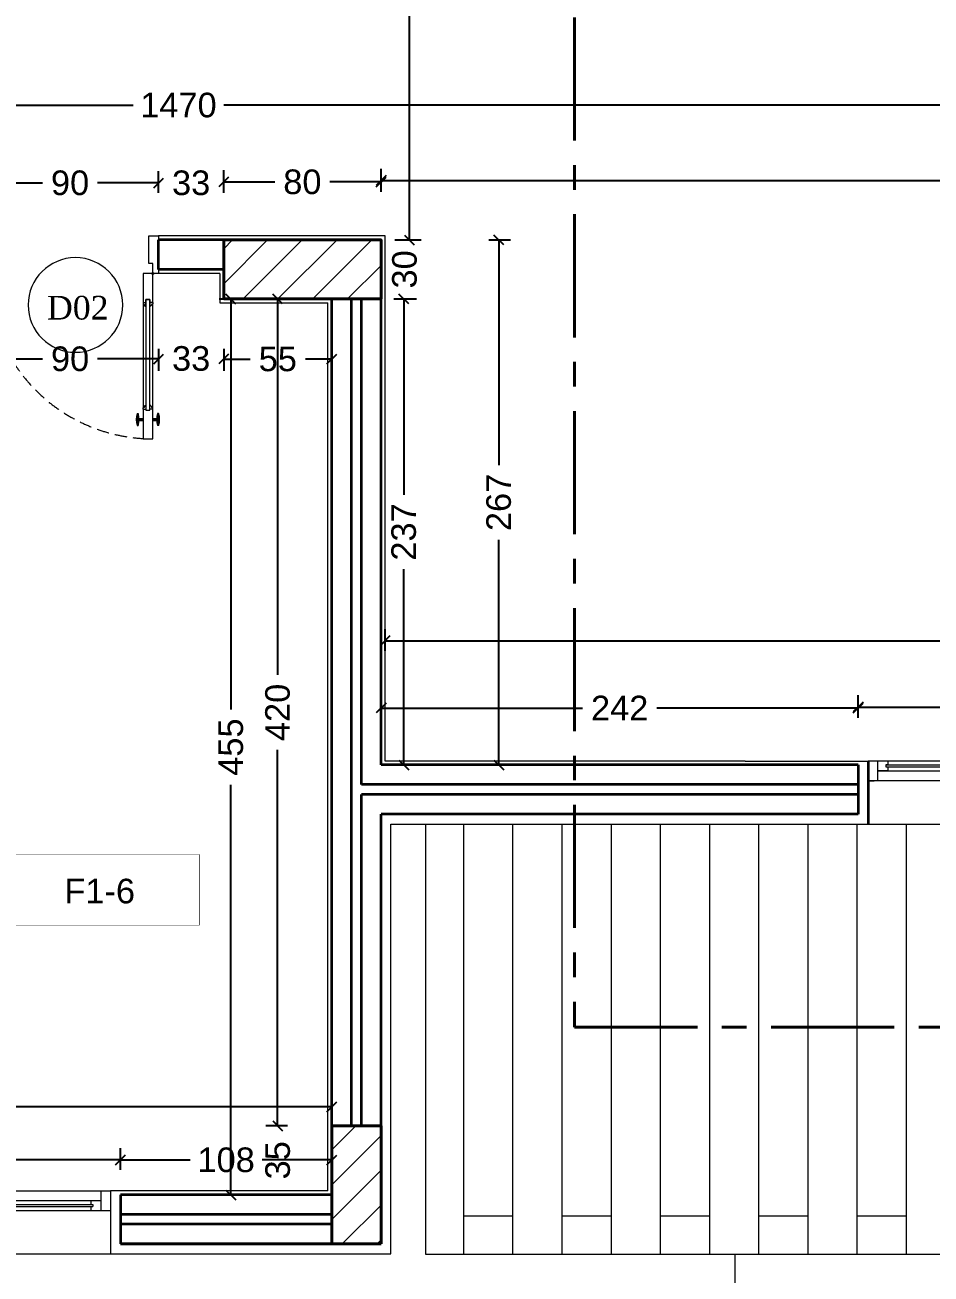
# Model space of a CAD drawing. Header units: inches. Extents: x -580639 to 179052, y 0 to 152898.
# Drawn here: x -289390 to -284785, y 130677 to 137022 of the extents above; entities that cross this region are included whole.
import ezdxf

# ---------------------------------------------------------------- set-up
doc = ezdxf.new("R2010")
doc.units = ezdxf.units.IN
doc.header["$LTSCALE"] = 500
doc.header["$MEASUREMENT"] = 0
doc.set_wipeout_variables(frame=1)
for name, pattern in [('ACAD_ISO03W100', [30, 12, -18]), ('CENTER', [2, 1.25, -0.25, 0.25, -0.25]), ('DASHDOTX2', [2, 1, -0.5, 0, -0.5]), ('HIDDEN2', [0.1875, 0.125, -0.0625])]:
    doc.linetypes.add(name, pattern=pattern)
for name, color, linetype, lineweight in [('0.09', 143, 'Continuous', 9), ('A-0.15', 50, 'Continuous', 15), ('A-0.2', 61, 'Continuous', 20), ('A-DOOR', 110, 'Continuous', 13), ('A-wall', 52, 'Continuous', 35), ('col', 4, 'Continuous', 40), ('DIM', 8, 'Continuous', 18), ('fini', 11, 'Continuous', 13), ('ground floor', 8, 'Continuous', 20), ('Room reference', 50, 'Continuous', 13), ('WIN', 3, 'Continuous', 18)]:
    doc.layers.add(name, color=color, linetype=linetype, lineweight=lineweight)
doc.layers.add('paster', color=40, linetype='Continuous')
doc.styles.add('50', font='arial.ttf', dxfattribs={"height": 125})
doc.styles.add('ROMANS 2', font='times.ttf')
doc.dimstyles.new('DIM', dxfattribs={"dimscale": 50, "dimtxt": 125, "dimasz": 1, "dimexe": 1.2, "dimexo": 1, "dimgap": 1, "dimtad": 0, "dimtoh": 1, "dimdec": 0, "dimlfac": 0.1, "dimrnd": 1, "dimdsep": 46, "dimtxsty": '50', "dimblk": 'OBLIQUE', "dimcen": 0.09, "dimclrt": 8, "dimadec": 0, "dimazin": 0, "dimtfac": 1, "dimtdec": 0, "dimtix": 1, "dimtofl": 0, "dimtmove": 2, "dimatfit": 2, "dimfxl": 1, "dimfxlon": 1, "dimtzin": 0, "dimarcsym": 0})

# ---------------------------------------------------------------- blocks, each defined once
blk = doc.blocks.new('win')
at = {"layer": 'WIN'}
for p, q in [((-725, 35), (675, 35)), ((-725, 35), (-725, -65)), ((-675, 35), (-675, -65)), ((-635, 15), (-40, 15)), ((-635, 15), (-635, 5)), ((-635, 5), (-50, 5)), ((-635, 5), (-40, 5)), ((-625, 35), (-625, 15)), ((-625, 5), (-625, -15)), ((-50, 15), (-50, 35)), ((-50, -65), (-50, 5)), ((-40, 5), (-40, 15)), ((0, -35), (0, 35)), ((625, 35), (625, -65)), ((675, 35), (675, -65)), ((-675, -15), (-50, -15)), ((-50, -15), (625, -15)), ((-10, -35), (585, -35)), ((-10, -35), (585, -35)), ((-10, -45), (-10, -35)), ((-10, -45), (585, -45)), ((0, -65), (0, -45)), ((575, -15), (575, -35)), ((575, -45), (575, -65)), ((585, -35), (585, -45)), ((-725, -65), (675, -65))]:
    blk.add_line(p, q, dxfattribs=at)
blk = doc.blocks.new('DOOO')
at = {"layer": 'Room reference'}
blk.add_circle((0, 0), 240.4, dxfattribs=at)
at = {"layer": 'Room reference', "style": 'ROMANS 2'}
blk.add_attdef('D02', (-144.8, -44), '', height=120.2, rotation=360, dxfattribs=at)
blk = doc.blocks.new('_Oblique')
at = {"color": 0, "linetype": 'ByBlock', "lineweight": -2}
blk.add_line((-0.5, -0.5), (0.5, 0.5), dxfattribs=at)
blk = doc.blocks.new('*D1264')
at = {"layer": 'Defpoints', "color": 0, "transparency": 16777216}
for p in [(-287580, 135929.7), (-286982.1, 135929.7), (-287580, 133262.8)]:
    blk.add_point(p, dxfattribs=at)
at = {"layer": 'DIM', "color": 0, "lineweight": -2, "transparency": 16777216}
for p, q in [((-287032.1, 135929.7), (-286922.1, 135929.7)), ((-286982.1, 135929.7), (-286982.1, 134785.4)), ((-286982.1, 133262.8), (-286982.1, 134407.1)), ((-287032.1, 133262.8), (-286922.1, 133262.8))]:
    blk.add_line(p, q, dxfattribs=at)
at = {"layer": 'DIM', "color": 0, "lineweight": -2, "transparency": 16777216, "xscale": 50, "yscale": 50, "zscale": 50}
for p, rotation in [((-286982.1, 135929.7), 90), ((-286982.1, 133262.8), 270)]:
    blk.add_blockref('_Oblique', p, dxfattribs=dict(at, rotation=rotation))
at = {"layer": 'DIM', "color": 8, "transparency": 16777216, "insert": (-286982.1, 134596.3), "char_height": 125, "attachment_point": 5, "rotation": 90, "style": '50'}
blk.add_mtext('267', dxfattribs=at)
blk = doc.blocks.new('*D1265')
at = {"layer": 'Defpoints', "color": 0, "transparency": 16777216}
for p in [(-287580, 135629.7), (-287464.7, 135629.7), (-287580, 133262.8)]:
    blk.add_point(p, dxfattribs=at)
at = {"layer": 'DIM', "color": 0, "lineweight": -2, "transparency": 16777216}
for p, q in [((-287514.7, 135629.7), (-287404.7, 135629.7)), ((-287464.7, 135629.7), (-287464.7, 134635.4)), ((-287464.7, 133262.8), (-287464.7, 134257.1)), ((-287514.7, 133262.8), (-287404.7, 133262.8))]:
    blk.add_line(p, q, dxfattribs=at)
at = {"layer": 'DIM', "color": 0, "lineweight": -2, "transparency": 16777216, "xscale": 50, "yscale": 50, "zscale": 50}
for p, rotation in [((-287464.7, 135629.7), 90), ((-287464.7, 133262.8), 270)]:
    blk.add_blockref('_Oblique', p, dxfattribs=dict(at, rotation=rotation))
at = {"layer": 'DIM', "color": 8, "transparency": 16777216, "insert": (-287464.7, 134446.3), "char_height": 125, "attachment_point": 5, "rotation": 90, "style": '50'}
blk.add_mtext('237', dxfattribs=at)
blk = doc.blocks.new('*D1266')
at = {"layer": 'Defpoints', "color": 0, "transparency": 16777216}
for p in [(-287580, 135929.7), (-287460.7, 135929.7), (-287580, 135630.4)]:
    blk.add_point(p, dxfattribs=at)
at = {"layer": 'DIM', "color": 0, "lineweight": -2, "transparency": 16777216}
for p, q in [((-287510.7, 135929.7), (-287400.7, 135929.7)), ((-287510.7, 135630.4), (-287400.7, 135630.4))]:
    blk.add_line(p, q, dxfattribs=at)
at = {"layer": 'DIM', "color": 8, "transparency": 16777216, "insert": (-287460.7, 135780.1), "char_height": 125, "attachment_point": 5, "rotation": 90, "style": '50'}
blk.add_mtext('30', dxfattribs=at)
blk = doc.blocks.new('*D1283')
at = {"layer": 'Defpoints', "color": 0, "transparency": 16777216}
for p in [(-288905, 131256.4), (-288905, 131079.7), (-287830, 131079.7)]:
    blk.add_point(p, dxfattribs=at)
at = {"layer": 'DIM', "color": 0, "lineweight": -2, "transparency": 16777216}
for p, q in [((-288905, 131206.4), (-288905, 131316.4)), ((-287830, 131206.4), (-287830, 131316.4)), ((-288905, 131256.4), (-288549.8, 131256.4)), ((-287830, 131256.4), (-288185.1, 131256.4))]:
    blk.add_line(p, q, dxfattribs=at)
at = {"layer": 'DIM', "color": 0, "lineweight": -2, "transparency": 16777216, "xscale": 50, "yscale": 50, "zscale": 50, "rotation": 180}
blk.add_blockref('_Oblique', (-288905, 131256.4), dxfattribs=at)
at = {"layer": 'DIM', "color": 0, "lineweight": -2, "transparency": 16777216, "xscale": 50, "yscale": 50, "zscale": 50}
blk.add_blockref('_Oblique', (-287830, 131256.4), dxfattribs=at)
at = {"layer": 'DIM', "color": 8, "transparency": 16777216, "insert": (-288367.5, 131256.4), "char_height": 125, "attachment_point": 5, "style": '50'}
blk.add_mtext('108', dxfattribs=at)
blk = doc.blocks.new('*D1284')
at = {"layer": 'Defpoints', "color": 0, "transparency": 16777216}
for p in [(-288905, 131256.4), (-290405, 131079.7), (-288905, 131079.7)]:
    blk.add_point(p, dxfattribs=at)
at = {"layer": 'DIM', "color": 0, "lineweight": -2, "transparency": 16777216}
for p, q in [((-290405, 131206.4), (-290405, 131316.4)), ((-288905, 131206.4), (-288905, 131316.4)), ((-290405, 131256.4), (-289837, 131256.4)), ((-288905, 131256.4), (-289473, 131256.4))]:
    blk.add_line(p, q, dxfattribs=at)
at = {"layer": 'DIM', "color": 0, "lineweight": -2, "transparency": 16777216, "xscale": 50, "yscale": 50, "zscale": 50, "rotation": 180}
blk.add_blockref('_Oblique', (-290405, 131256.4), dxfattribs=at)
at = {"layer": 'DIM', "color": 0, "lineweight": -2, "transparency": 16777216, "xscale": 50, "yscale": 50, "zscale": 50}
blk.add_blockref('_Oblique', (-288905, 131256.4), dxfattribs=at)
at = {"layer": 'DIM', "color": 8, "transparency": 16777216, "insert": (-289655, 131256.4), "char_height": 125, "attachment_point": 5, "style": '50'}
blk.add_mtext('150', dxfattribs=at)
blk = doc.blocks.new('*D1252')
at = {"layer": 'Defpoints', "color": 0, "transparency": 16777216}
for p in [(-289610.6, 135533.4), (-288710.6, 135533.4), (-288710.6, 135325.2)]:
    blk.add_point(p, dxfattribs=at)
at = {"layer": 'DIM', "color": 0, "lineweight": -2, "transparency": 16777216}
for p, q in [((-289610.6, 135375.2), (-289610.6, 135265.2)), ((-288710.6, 135375.2), (-288710.6, 135265.2)), ((-289610.6, 135325.2), (-289299.9, 135325.2)), ((-288710.6, 135325.2), (-289021.3, 135325.2))]:
    blk.add_line(p, q, dxfattribs=at)
at = {"layer": 'DIM', "color": 0, "lineweight": -2, "transparency": 16777216, "xscale": 50, "yscale": 50, "zscale": 50, "rotation": 180}
blk.add_blockref('_Oblique', (-289610.6, 135325.2), dxfattribs=at)
at = {"layer": 'DIM', "color": 0, "lineweight": -2, "transparency": 16777216, "xscale": 50, "yscale": 50, "zscale": 50}
blk.add_blockref('_Oblique', (-288710.6, 135325.2), dxfattribs=at)
at = {"layer": 'DIM', "color": 8, "transparency": 16777216, "insert": (-289160.6, 135325.2), "char_height": 125, "attachment_point": 5, "style": '50'}
blk.add_mtext('90', dxfattribs=at)
blk = doc.blocks.new('*D1253')
at = {"layer": 'Defpoints', "color": 0, "transparency": 16777216}
for p in [(-288710.6, 135533.4), (-288380, 135533.4), (-288380, 135326.8)]:
    blk.add_point(p, dxfattribs=at)
at = {"layer": 'DIM', "color": 0, "lineweight": -2, "transparency": 16777216}
for p, q in [((-288710.6, 135376.8), (-288710.6, 135266.8)), ((-288380, 135376.8), (-288380, 135266.8))]:
    blk.add_line(p, q, dxfattribs=at)
at = {"layer": 'DIM', "color": 8, "transparency": 16777216, "insert": (-288545.3, 135326.8), "char_height": 125, "attachment_point": 5, "style": '50'}
blk.add_mtext('33', dxfattribs=at)
blk = doc.blocks.new('*D1254')
at = {"layer": 'Defpoints', "color": 0, "transparency": 16777216}
for p in [(-288380, 135383.4), (-287830, 135383.4), (-287830, 135324.6)]:
    blk.add_point(p, dxfattribs=at)
at = {"layer": 'DIM', "color": 0, "lineweight": -2, "transparency": 16777216}
for p, q in [((-288380, 135333.4), (-288380, 135264.6)), ((-287830, 135333.4), (-287830, 135264.6)), ((-288380, 135324.6), (-288245, 135324.6)), ((-287830, 135324.6), (-287965, 135324.6))]:
    blk.add_line(p, q, dxfattribs=at)
at = {"layer": 'DIM', "color": 0, "lineweight": -2, "transparency": 16777216, "xscale": 50, "yscale": 50, "zscale": 50, "rotation": 180}
blk.add_blockref('_Oblique', (-288380, 135324.6), dxfattribs=at)
at = {"layer": 'DIM', "color": 0, "lineweight": -2, "transparency": 16777216, "xscale": 50, "yscale": 50, "zscale": 50}
blk.add_blockref('_Oblique', (-287830, 135324.6), dxfattribs=at)
at = {"layer": 'DIM', "color": 8, "transparency": 16777216, "insert": (-288105, 135324.6), "char_height": 125, "attachment_point": 5, "style": '50'}
blk.add_mtext('55', dxfattribs=at)
blk = doc.blocks.new('*D1292')
at = {"layer": 'Defpoints', "color": 0, "transparency": 16777216}
for p in [(-287830, 135629.7), (-288105.7, 131429.7), (-287830, 131429.7)]:
    blk.add_point(p, dxfattribs=at)
at = {"layer": 'DIM', "color": 0, "lineweight": -2, "transparency": 16777216}
for p, q in [((-288055.7, 135629.7), (-288165.7, 135629.7)), ((-288105.7, 135629.7), (-288105.7, 133720.1)), ((-288105.7, 131429.7), (-288105.7, 133339.3)), ((-288055.7, 131429.7), (-288165.7, 131429.7))]:
    blk.add_line(p, q, dxfattribs=at)
at = {"layer": 'DIM', "color": 0, "lineweight": -2, "transparency": 16777216, "xscale": 50, "yscale": 50, "zscale": 50}
for p, rotation in [((-288105.7, 135629.7), 90), ((-288105.7, 131429.7), 270)]:
    blk.add_blockref('_Oblique', p, dxfattribs=dict(at, rotation=rotation))
at = {"layer": 'DIM', "color": 8, "transparency": 16777216, "insert": (-288105.7, 133529.7), "char_height": 125, "attachment_point": 5, "rotation": 90, "style": '50'}
blk.add_mtext('420', dxfattribs=at)
blk = doc.blocks.new('*D1255')
at = {"layer": 'Defpoints', "color": 0, "transparency": 16777216}
for p in [(-287830, 131429.7), (-288105.1, 131079.7), (-287830, 131079.7)]:
    blk.add_point(p, dxfattribs=at)
at = {"layer": 'DIM', "color": 0, "lineweight": -2, "transparency": 16777216}
for p, q in [((-288055.1, 131429.7), (-288165.1, 131429.7)), ((-288055.1, 131079.7), (-288165.1, 131079.7))]:
    blk.add_line(p, q, dxfattribs=at)
at = {"layer": 'DIM', "color": 8, "transparency": 16777216, "insert": (-288105.1, 131254.7), "char_height": 125, "attachment_point": 5, "rotation": 90, "style": '50'}
blk.add_mtext('35', dxfattribs=at)
blk = doc.blocks.new('*D1256')
at = {"layer": 'Defpoints', "color": 0, "transparency": 16777216}
for p in [(-288343.5, 135628.4), (-288343.5, 135628.4), (-288343.5, 131078.4)]:
    blk.add_point(p, dxfattribs=at)
at = {"layer": 'DIM', "color": 0, "lineweight": -2, "transparency": 16777216}
for p, q in [((-288343.5, 135628.4), (-288403.5, 135628.4)), ((-288343.5, 135628.4), (-288343.5, 133544.5)), ((-288343.5, 131078.4), (-288343.5, 133162.4)), ((-288343.5, 131078.4), (-288403.5, 131078.4))]:
    blk.add_line(p, q, dxfattribs=at)
at = {"layer": 'DIM', "color": 0, "lineweight": -2, "transparency": 16777216, "xscale": 50, "yscale": 50, "zscale": 50}
for p, rotation in [((-288343.5, 135628.4), 90), ((-288343.5, 131078.4), 270)]:
    blk.add_blockref('_Oblique', p, dxfattribs=dict(at, rotation=rotation))
at = {"layer": 'DIM', "color": 8, "transparency": 16777216, "insert": (-288343.5, 133353.4), "char_height": 125, "attachment_point": 5, "rotation": 90, "style": '50'}
blk.add_mtext('455', dxfattribs=at)
blk = doc.blocks.new('*D1257')
at = {"layer": 'Defpoints', "color": 0, "transparency": 16777216}
for p in [(-287557.2, 138625.6), (-287436.3, 138625.6), (-287580, 135929.7)]:
    blk.add_point(p, dxfattribs=at)
at = {"layer": 'DIM', "color": 0, "lineweight": -2, "transparency": 16777216}
for p, q in [((-287486.3, 138625.6), (-287376.3, 138625.6)), ((-287436.3, 138625.6), (-287436.3, 137466.6)), ((-287436.3, 135929.7), (-287436.3, 137088.7)), ((-287486.3, 135929.7), (-287376.3, 135929.7))]:
    blk.add_line(p, q, dxfattribs=at)
at = {"layer": 'DIM', "color": 0, "lineweight": -2, "transparency": 16777216, "xscale": 50, "yscale": 50, "zscale": 50}
for p, rotation in [((-287436.3, 138625.6), 90), ((-287436.3, 135929.7), 270)]:
    blk.add_blockref('_Oblique', p, dxfattribs=dict(at, rotation=rotation))
at = {"layer": 'DIM', "color": 8, "transparency": 16777216, "insert": (-287436.3, 137277.7), "char_height": 125, "attachment_point": 5, "rotation": 90, "style": '50'}
blk.add_mtext('270', dxfattribs=at)
blk = doc.blocks.new('window1')
at = {"layer": 'WIN'}
for p, q in [((0, 0.1), (1.6, 0.1)), ((0, 0), (0, 0.1)), ((0.05, 0), (0.05, 0.1)), ((0.775, 0.03), (0.775, 0.1)), ((0.825, 0.1), (0.775, 0.1)), ((0.775, 0.1), (0.775, 0.05)), ((0.815, 0.07), (0.815, 0.08)), ((0.815, 0.08), (0.825, 0.08)), ((0.825, 0.07), (0.815, 0.07)), ((0.825, 0.08), (0.825, 0.1)), ((0.825, 0.08), (0.825, 0.1)), ((1.51, 0.08), (0.825, 0.08)), ((1.51, 0.07), (0.825, 0.07)), ((0.825, 0), (0.825, 0.07)), ((0.825, 0.05), (0.825, 0.07)), ((1.5, 0.1), (1.5, 0.08)), ((1.5, 0.08), (1.51, 0.08)), ((1.51, 0.07), (1.5, 0.07)), ((1.5, 0.07), (1.5, 0.05)), ((1.51, 0.08), (1.51, 0.07)), ((1.55, 0), (1.55, 0.1)), ((1.55, 0.05), (1.55, 0.1)), ((1.6, 0), (1.6, 0.1)), ((0, 0), (1.6, 0)), ((1.55, 0.05), (0.05, 0.05)), ((0.05, 0.05), (0.1, 0.05)), ((0.05, 0), (0.05, 0.05)), ((0.05, 0.05), (0.1, 0.05)), ((0.05, 0), (0.05, 0.05)), ((0.785, 0.03), (0.09, 0.03)), ((0.1, 0.03), (0.09, 0.03)), ((0.09, 0.03), (0.09, 0.02)), ((0.1, 0.03), (0.09, 0.03)), ((0.09, 0.03), (0.09, 0.02)), ((0.785, 0.02), (0.09, 0.02)), ((0.09, 0.02), (0.1, 0.02)), ((0.09, 0.02), (0.1, 0.02)), ((0.1, 0.05), (0.1, 0.03)), ((0.1, 0.05), (0.1, 0.03)), ((0.1, 0.02), (0.1, 0)), ((0.1, 0.02), (0.1, 0)), ((0.825, 0.05), (0.775, 0.05)), ((0.775, 0.05), (0.775, 0.03)), ((0.775, 0.03), (0.785, 0.03)), ((0.775, 0), (0.775, 0.02)), ((0.785, 0.02), (0.775, 0.02)), ((0.775, 0.02), (0.775, 0)), ((0.775, 0), (0.825, 0)), ((0.785, 0.03), (0.785, 0.02)), ((0.825, 0), (0.825, 0.05)), ((1.5, 0.05), (1.55, 0.05)), ((0.1, 0), (0.05, 0)), ((0.1, 0), (0.05, 0)), ((1.5999, 0), (1.5699, 0))]:
    blk.add_line(p, q, dxfattribs=at)
blk = doc.blocks.new('*D1317')
at = {"layer": 'Defpoints', "color": 0, "transparency": 16777216}
for p in [(-291705, 131526), (-287830, 131526), (-287830, 131526)]:
    blk.add_point(p, dxfattribs=at)
at = {"layer": 'DIM', "color": 0, "lineweight": -2, "transparency": 16777216}
for p, q in [((-291705, 131526), (-291705, 131586)), ((-287830, 131526), (-287830, 131586)), ((-291705, 131526), (-289955.6, 131526)), ((-287830, 131526), (-289579.3, 131526))]:
    blk.add_line(p, q, dxfattribs=at)
at = {"layer": 'DIM', "color": 0, "lineweight": -2, "transparency": 16777216, "xscale": 50, "yscale": 50, "zscale": 50, "rotation": 180}
blk.add_blockref('_Oblique', (-291705, 131526), dxfattribs=at)
at = {"layer": 'DIM', "color": 0, "lineweight": -2, "transparency": 16777216, "xscale": 50, "yscale": 50, "zscale": 50}
blk.add_blockref('_Oblique', (-287830, 131526), dxfattribs=at)
at = {"layer": 'DIM', "color": 8, "transparency": 16777216, "insert": (-289767.5, 131526), "char_height": 125, "attachment_point": 5, "style": '50'}
blk.add_mtext('388', dxfattribs=at)
blk = doc.blocks.new('*D1322')
at = {"layer": 'Defpoints', "color": 0, "transparency": 16777216}
for p in [(-285155.2, 133552.1), (-287580, 133262.8), (-285155.2, 133262.8)]:
    blk.add_point(p, dxfattribs=at)
at = {"layer": 'DIM', "color": 0, "lineweight": -2, "transparency": 16777216}
for p, q in [((-287580, 133502.1), (-287580, 133612.1)), ((-287580, 133552.1), (-286556.1, 133552.1)), ((-285155.2, 133552.1), (-286179.1, 133552.1)), ((-285155.2, 133502.1), (-285155.2, 133612.1))]:
    blk.add_line(p, q, dxfattribs=at)
at = {"layer": 'DIM', "color": 0, "lineweight": -2, "transparency": 16777216, "xscale": 50, "yscale": 50, "zscale": 50, "rotation": 180}
blk.add_blockref('_Oblique', (-287580, 133552.1), dxfattribs=at)
at = {"layer": 'DIM', "color": 0, "lineweight": -2, "transparency": 16777216, "xscale": 50, "yscale": 50, "zscale": 50}
blk.add_blockref('_Oblique', (-285155.2, 133552.1), dxfattribs=at)
at = {"layer": 'DIM', "color": 8, "transparency": 16777216, "insert": (-286367.6, 133552.1), "char_height": 125, "attachment_point": 5, "style": '50'}
blk.add_mtext('242', dxfattribs=at)
blk = doc.blocks.new('*D1323')
at = {"layer": 'Defpoints', "color": 0, "transparency": 16777216}
for p in [(-285155.2, 133557.1), (-285155.2, 133262.8), (-283454.6, 133262.8)]:
    blk.add_point(p, dxfattribs=at)
at = {"layer": 'DIM', "color": 0, "lineweight": -2, "transparency": 16777216}
for p, q in [((-285155.2, 133507.1), (-285155.2, 133617.1)), ((-283454.6, 133507.1), (-283454.6, 133617.1)), ((-285155.2, 133557.1), (-284486.9, 133557.1)), ((-283454.6, 133557.1), (-284122.9, 133557.1))]:
    blk.add_line(p, q, dxfattribs=at)
at = {"layer": 'DIM', "color": 0, "lineweight": -2, "transparency": 16777216, "xscale": 50, "yscale": 50, "zscale": 50, "rotation": 180}
blk.add_blockref('_Oblique', (-285155.2, 133557.1), dxfattribs=at)
at = {"layer": 'DIM', "color": 0, "lineweight": -2, "transparency": 16777216, "xscale": 50, "yscale": 50, "zscale": 50}
blk.add_blockref('_Oblique', (-283454.6, 133557.1), dxfattribs=at)
at = {"layer": 'DIM', "color": 8, "transparency": 16777216, "insert": (-284304.9, 133557.1), "char_height": 125, "attachment_point": 5, "style": '50'}
blk.add_mtext('170', dxfattribs=at)
blk = doc.blocks.new('*D1325')
at = {"layer": 'Defpoints', "color": 0, "transparency": 16777216}
for p in [(-287560, 133893.3), (-287560, 133282.8), (-281259.9, 133262.8)]:
    blk.add_point(p, dxfattribs=at)
at = {"layer": 'DIM', "color": 0, "lineweight": -2, "transparency": 16777216}
for p, q in [((-287560, 133843.3), (-287560, 133953.3)), ((-281259.9, 133843.3), (-281259.9, 133953.3)), ((-287560, 133893.3), (-284598.1, 133893.3)), ((-281259.9, 133893.3), (-284221.7, 133893.3))]:
    blk.add_line(p, q, dxfattribs=at)
at = {"layer": 'DIM', "color": 0, "lineweight": -2, "transparency": 16777216, "xscale": 50, "yscale": 50, "zscale": 50, "rotation": 180}
blk.add_blockref('_Oblique', (-287560, 133893.3), dxfattribs=at)
at = {"layer": 'DIM', "color": 0, "lineweight": -2, "transparency": 16777216, "xscale": 50, "yscale": 50, "zscale": 50}
blk.add_blockref('_Oblique', (-281259.9, 133893.3), dxfattribs=at)
at = {"layer": 'DIM', "color": 8, "transparency": 16777216, "insert": (-284409.9, 133893.3), "char_height": 125, "attachment_point": 5, "style": '50'}
blk.add_mtext('630', dxfattribs=at)
blk = doc.blocks.new('*D1333')
at = {"layer": 'Defpoints', "color": 0, "transparency": 16777216}
for p in [(-284210.2, 143777.7), (-285764.9, 143569.5), (-285764.9, 0)]:
    blk.add_point(p, dxfattribs=at)
at = {"layer": 'DIM', "color": 0, "lineweight": -2, "transparency": 16777216}
for p, q in [((-285764.9, 143519.5), (-285764.9, 143629.5)), ((-284210.2, 143619.5), (-284210.2, 143509.5)), ((-285764.9, 143569.5), (-285170.2, 143569.5)), ((-284210.2, 143569.5), (-284804.9, 143569.5))]:
    blk.add_line(p, q, dxfattribs=at)
at = {"layer": 'DIM', "color": 0, "lineweight": -2, "transparency": 16777216, "xscale": 50, "yscale": 50, "zscale": 50, "rotation": 180}
blk.add_blockref('_Oblique', (-285764.9, 143569.5), dxfattribs=at)
at = {"layer": 'DIM', "color": 0, "lineweight": -2, "transparency": 16777216, "xscale": 50, "yscale": 50, "zscale": 50}
blk.add_blockref('_Oblique', (-284210.2, 143569.5), dxfattribs=at)
at = {"layer": 'DIM', "color": 8, "transparency": 16777216, "insert": (-284987.5, 143569.5), "char_height": 125, "attachment_point": 5, "style": '50'}
blk.add_mtext('155', dxfattribs=at)
blk = doc.blocks.new('*D1363')
at = {"layer": 'Defpoints', "color": 0, "transparency": 16777216}
for p in [(-289610.6, 136219.1), (-289610.6, 135949.7), (-288710.6, 135949.7)]:
    blk.add_point(p, dxfattribs=at)
at = {"layer": 'DIM', "color": 0, "lineweight": -2, "transparency": 16777216}
for p, q in [((-289610.6, 136169.1), (-289610.6, 136279.1)), ((-288710.6, 136169.1), (-288710.6, 136279.1)), ((-289610.6, 136219.1), (-289299.9, 136219.1)), ((-288710.6, 136219.1), (-289021.3, 136219.1))]:
    blk.add_line(p, q, dxfattribs=at)
at = {"layer": 'DIM', "color": 0, "lineweight": -2, "transparency": 16777216, "xscale": 50, "yscale": 50, "zscale": 50, "rotation": 180}
blk.add_blockref('_Oblique', (-289610.6, 136219.1), dxfattribs=at)
at = {"layer": 'DIM', "color": 0, "lineweight": -2, "transparency": 16777216, "xscale": 50, "yscale": 50, "zscale": 50}
blk.add_blockref('_Oblique', (-288710.6, 136219.1), dxfattribs=at)
at = {"layer": 'DIM', "color": 8, "transparency": 16777216, "insert": (-289160.6, 136219.1), "char_height": 125, "attachment_point": 5, "style": '50'}
blk.add_mtext('90', dxfattribs=at)
blk = doc.blocks.new('*D1364')
at = {"layer": 'Defpoints', "color": 0, "transparency": 16777216}
for p in [(-288710.6, 136219.1), (-288710.6, 135929.7), (-288380, 135929.7)]:
    blk.add_point(p, dxfattribs=at)
at = {"layer": 'DIM', "color": 0, "lineweight": -2, "transparency": 16777216}
for p, q in [((-288710.6, 136169.1), (-288710.6, 136279.1)), ((-288380, 136169.1), (-288380, 136279.1))]:
    blk.add_line(p, q, dxfattribs=at)
at = {"layer": 'DIM', "color": 8, "transparency": 16777216, "insert": (-288545.3, 136219.1), "char_height": 125, "attachment_point": 5, "style": '50'}
blk.add_mtext('33', dxfattribs=at)
blk = doc.blocks.new('*D1365')
at = {"layer": 'Defpoints', "color": 0, "transparency": 16777216}
for p in [(-288380, 136224.1), (-288380, 135929.7), (-287580, 135929.7)]:
    blk.add_point(p, dxfattribs=at)
at = {"layer": 'DIM', "color": 0, "lineweight": -2, "transparency": 16777216}
for p, q in [((-288380, 136174.1), (-288380, 136284.1)), ((-287580, 136174.1), (-287580, 136284.1)), ((-288380, 136224.1), (-288119.4, 136224.1)), ((-287580, 136224.1), (-287840.6, 136224.1))]:
    blk.add_line(p, q, dxfattribs=at)
at = {"layer": 'DIM', "color": 0, "lineweight": -2, "transparency": 16777216, "xscale": 50, "yscale": 50, "zscale": 50, "rotation": 180}
blk.add_blockref('_Oblique', (-288380, 136224.1), dxfattribs=at)
at = {"layer": 'DIM', "color": 0, "lineweight": -2, "transparency": 16777216, "xscale": 50, "yscale": 50, "zscale": 50}
blk.add_blockref('_Oblique', (-287580, 136224.1), dxfattribs=at)
at = {"layer": 'DIM', "color": 8, "transparency": 16777216, "insert": (-287980, 136224.1), "char_height": 125, "attachment_point": 5, "style": '50'}
blk.add_mtext('80', dxfattribs=at)
blk = doc.blocks.new('*D1366')
at = {"layer": 'Defpoints', "color": 0, "transparency": 16777216}
for p in [(-281279.9, 136231.4), (-287580, 135929.7), (-281279.9, 135929.7)]:
    blk.add_point(p, dxfattribs=at)
at = {"layer": 'DIM', "color": 0, "lineweight": -2, "transparency": 16777216}
for p, q in [((-287580, 136181.4), (-287580, 136291.4)), ((-281279.9, 136181.4), (-281279.9, 136291.4)), ((-287580, 136231.4), (-284618.1, 136231.4)), ((-281279.9, 136231.4), (-284241.7, 136231.4))]:
    blk.add_line(p, q, dxfattribs=at)
at = {"layer": 'DIM', "color": 0, "lineweight": -2, "transparency": 16777216, "xscale": 50, "yscale": 50, "zscale": 50, "rotation": 180}
blk.add_blockref('_Oblique', (-287580, 136231.4), dxfattribs=at)
at = {"layer": 'DIM', "color": 0, "lineweight": -2, "transparency": 16777216, "xscale": 50, "yscale": 50, "zscale": 50}
blk.add_blockref('_Oblique', (-281279.9, 136231.4), dxfattribs=at)
at = {"layer": 'DIM', "color": 8, "transparency": 16777216, "insert": (-284429.9, 136231.4), "char_height": 125, "attachment_point": 5, "style": '50'}
blk.add_mtext('630', dxfattribs=at)
blk = doc.blocks.new('*D1367')
at = {"layer": 'Defpoints', "color": 0, "transparency": 16777216}
for p in [(-295959.9, 136614.1), (-281259.9, 136614.1), (-281259.9, 136614.1)]:
    blk.add_point(p, dxfattribs=at)
at = {"layer": 'DIM', "color": 0, "lineweight": -2, "transparency": 16777216}
for p, q in [((-281259.9, 136614.1), (-281259.9, 136674.1)), ((-295959.9, 136614.1), (-295959.9, 136554.1)), ((-295959.9, 136614.1), (-288840.4, 136614.1)), ((-281259.9, 136614.1), (-288379.3, 136614.1))]:
    blk.add_line(p, q, dxfattribs=at)
at = {"layer": 'DIM', "color": 0, "lineweight": -2, "transparency": 16777216, "xscale": 50, "yscale": 50, "zscale": 50, "rotation": 180}
blk.add_blockref('_Oblique', (-295959.9, 136614.1), dxfattribs=at)
at = {"layer": 'DIM', "color": 0, "lineweight": -2, "transparency": 16777216, "xscale": 50, "yscale": 50, "zscale": 50}
blk.add_blockref('_Oblique', (-281259.9, 136614.1), dxfattribs=at)
at = {"layer": 'DIM', "color": 8, "transparency": 16777216, "insert": (-288609.9, 136614.1), "char_height": 125, "attachment_point": 5, "style": '50'}
blk.add_mtext('1470', dxfattribs=at)
blk = doc.blocks.new('SECTIO B-B')
at = {"layer": 'col', "linetype": 'CENTER'}
for p, q in [((-18370, 11128.6), (-18370, 0)), ((-18370, 0), (-1746.5, 0))]:
    blk.add_line(p, q, dxfattribs=at)

msp = doc.modelspace()

# ---------------------------------------------------------------- hatches: boundary and pattern name
at = {"layer": 'DIM', "transparency": 33554503}
h = msp.add_hatch(dxfattribs=at)
h.set_pattern_fill('ANSI31', color=256, scale=1000)
h.paths.add_polyline_path([(-281009.883, 142429.733), (-281259.883, 142429.733), (-281259.883, 141629.733), (-281009.883, 141629.733)])
h.paths.add_polyline_path([(-286010.193, 144027.733), (-286610.193, 144027.733), (-286610.193, 143777.733), (-286010.193, 143777.733)])
h.paths.add_polyline_path([(-295959.883, 135929.733), (-296209.883, 135929.733), (-296209.883, 135329.733), (-295959.883, 135329.733)])
h.paths.add_polyline_path([(-295909.883, 131629.733), (-296209.883, 131629.733), (-296209.883, 130829.733), (-295909.883, 130829.733)])
h.paths.add_polyline_path([(-291479.963, 131079.733), (-292079.963, 131079.733), (-292079.963, 130829.733), (-291479.963, 130829.733)])
h.paths.add_polyline_path([(-291279.963, 135929.733), (-292079.963, 135929.733), (-292079.963, 135629.733), (-291279.963, 135629.733)])
h.paths.add_polyline_path([(-287579.963, 135929.733), (-288379.963, 135929.733), (-288379.963, 135629.733), (-287579.963, 135629.733)])
h.paths.add_polyline_path([(-287579.963, 131429.733), (-287829.963, 131429.733), (-287829.963, 130829.733), (-287579.963, 130829.733)])
h.paths.add_polyline_path([(-281009.883, 135929.733), (-281259.883, 135929.733), (-281259.883, 135329.733), (-281009.883, 135329.733)])
h.paths.add_polyline_path([(-281009.883, 139429.733), (-281259.883, 139429.733), (-281259.883, 138629.733), (-281009.883, 138629.733)])
h.paths.add_polyline_path([(-285459.883, 138929.733), (-286259.883, 138929.733), (-286259.883, 138629.733), (-285459.883, 138629.733)])

# ---------------------------------------------------------------- linework, layer by layer
at = {"layer": '0.09'}
for p, q in [((-287354.803, 132962.746), (-287354.803, 130778.364)), ((-287159.883, 130973.364), (-286909.883, 130973.364)), ((-286659.883, 130973.364), (-286409.883, 130973.364)), ((-286159.883, 130973.364), (-285909.883, 130973.364)), ((-285659.883, 130973.364), (-285409.883, 130973.364)), ((-285159.883, 130973.364), (-284909.883, 130973.364)), ((-287354.803, 130778.364), (-281489.883, 130778.364))]:
    msp.add_line(p, q, dxfattribs=at)
at = {"layer": 'A-0.15'}
msp.add_line((-285104.925, 132962.736), (-283504.995, 132962.736), dxfattribs=at)
at = {"layer": 'A-0.2'}
for p, q in [((-287159.883, 130778.364), (-287159.883, 132962.777)), ((-286909.883, 130778.364), (-286909.883, 132962.777)), ((-286659.883, 130778.364), (-286659.883, 132962.777)), ((-286409.883, 130778.364), (-286409.883, 132962.777)), ((-286159.883, 130778.364), (-286159.883, 132962.777)), ((-285909.883, 130778.364), (-285909.883, 132962.777)), ((-285659.883, 130778.364), (-285659.883, 132962.777)), ((-285409.883, 130778.364), (-285409.883, 132962.777)), ((-285159.883, 130778.364), (-285159.883, 132962.777)), ((-284909.883, 130778.364), (-284909.883, 132962.777)), ((-290354.953, 130779.733), (-288954.953, 130780.104)), ((-285909.883, 130778.364), (-285659.883, 130778.364)), ((-285409.883, 130778.364), (-285159.883, 130778.364)), ((-284909.883, 130778.364), (-284659.883, 130778.364))]:
    msp.add_line(p, q, dxfattribs=at)
at = {"layer": 'A-DOOR'}
for p, q in [((-288789.817, 135604.715), (-288789.842, 135076.175)), ((-288789.817, 135611.328), (-288789.817, 135604.715)), ((-288789.817, 135611.328), (-288775.101, 135611.328)), ((-288780.772, 135592.805), (-288775.101, 135592.805)), ((-288740.571, 135611.328), (-288755.286, 135611.328)), ((-288749.615, 135592.805), (-288755.286, 135592.805)), ((-288740.597, 135069.562), (-288740.571, 135604.715)), ((-288740.571, 135611.328), (-288740.571, 135604.715)), ((-288789.842, 135069.562), (-288789.842, 135076.175)), ((-288780.798, 135088.085), (-288775.127, 135088.085)), ((-288749.641, 135088.085), (-288755.312, 135088.085)), ((-288819.83, 135047.45), (-288814.83, 135047.45)), ((-288819.83, 135047.45), (-288819.83, 134987.45)), ((-288814.83, 135047.45), (-288814.83, 134987.45)), ((-288809.992, 135012.45), (-288789.828, 135012.45)), ((-288809.938, 135022.45), (-288789.828, 135022.45)), ((-288809.83, 135017.45), (-288789.828, 135017.45)), ((-288789.842, 135069.562), (-288775.127, 135069.562)), ((-288740.596, 135069.562), (-288755.312, 135069.562)), ((-288740.609, 135021.951), (-288720.5, 135021.951)), ((-288740.609, 135016.951), (-288720.608, 135016.951)), ((-288740.609, 135011.951), (-288720.446, 135011.951)), ((-288710.609, 135047.451), (-288715.609, 135047.451)), ((-288715.609, 135047.451), (-288715.609, 134987.451)), ((-288710.609, 135047.451), (-288710.609, 134987.451)), ((-288819.83, 134987.45), (-288814.83, 134987.45)), ((-288710.609, 134987.451), (-288715.609, 134987.451))]:
    msp.add_line(p, q, dxfattribs=at)
for points in [[(-288710.596, 135759.733), (-288740.596, 135759.733), (-288740.596, 135809.733), (-288760.596, 135809.733), (-288760.596, 135949.733), (-288710.596, 135949.733), (-288710.596, 135759.733)], [(-288740.596, 135611.263), (-288740.596, 135759.733), (-288789.817, 135759.733), (-288789.817, 135611.328)], [(-288775.101, 135592.805), (-288775.101, 135626.868), (-288755.286, 135626.868), (-288755.286, 135592.805)], [(-288775.127, 135088.085), (-288775.127, 135064.275), (-288755.312, 135064.275), (-288755.312, 135088.085)], [(-288789.842, 135069.562), (-288789.817, 134919.778), (-288740.596, 134919.733), (-288740.622, 135069.517)]]:
    msp.add_lwpolyline(points, dxfattribs=at)
msp.add_lwpolyline([(-288755.286, 135626.868), (-288775.101, 135626.868), (-288775.127, 135064.275), (-288755.312, 135064.275)], close=True, dxfattribs=at)
msp.add_circle((-288740.596, 135759.733), 5.015, dxfattribs=at)
at = {"layer": 'A-DOOR', "linetype": 'HIDDEN2'}
msp.add_arc((-288740.596, 135759.733), 840, 180, 266.6407825, dxfattribs=at)
at = {"layer": 'A-DOOR'}
for centre, radius, start, end in [((-288792.074, 135593.612), 11.33, 355.916547, 78.5086247), ((-288738.313, 135593.612), 11.33, 101.4913753, 184.083453), ((-288792.1, 135087.278), 11.33, 281.4913753, 4.083453), ((-288738.339, 135087.278), 11.33, 175.916547, 258.5086247), ((-288732.33, 135017.45), 92.5, 161.0753556, 198.9246444), ((-288902.33, 135017.45), 92.5, 341.0753556, 18.9246444), ((-288628.109, 135017.451), 92.5, 161.0753556, 198.9246444), ((-288798.109, 135017.451), 92.5, 341.0753556, 18.9246444)]:
    msp.add_arc(centre, radius, start, end, dxfattribs=at)
at = {"layer": 'A-DOOR', "linetype": 'ACAD_ISO03W100', "ltscale": 0.005}
msp.add_arc((-288740.596, 135759.733), 840, 269.8953491, 270, dxfattribs=at)
at = {"layer": 'A-wall'}
for p, q in [((-287579.963, 135929.733), (-288710.596, 135929.733)), ((-288710.596, 135779.733), (-288710.596, 135929.733)), ((-287579.963, 133262.777), (-287579.963, 135929.733)), ((-288379.963, 135779.733), (-288710.596, 135779.733)), ((-287829.963, 131079.733), (-287829.963, 135629.733)), ((-287729.963, 131429.733), (-287729.963, 135629.733)), ((-287679.963, 133162.777), (-287679.963, 135629.733)), ((-287579.963, 133262.777), (-287579.963, 133893.333)), ((-285155.233, 133262.777), (-287579.963, 133262.777)), ((-285155.233, 133262.777), (-285155.233, 133012.777)), ((-285104.923, 133262.777), (-285104.925, 133262.777)), ((-285104.923, 133282.694), (-285104.923, 132962.736)), ((-285155.233, 133162.777), (-287679.963, 133162.777)), ((-287679.963, 131429.733), (-287679.963, 133112.777)), ((-285155.233, 133112.777), (-287679.963, 133112.777)), ((-287579.963, 130829.733), (-287579.963, 133012.777)), ((-287579.963, 132635.933), (-287579.963, 133012.777)), ((-285155.233, 133012.777), (-287579.963, 133012.777)), ((-287829.963, 131079.733), (-288904.963, 131079.733)), ((-288904.963, 131079.733), (-288904.963, 130829.733)), ((-287829.963, 130979.733), (-288904.963, 130979.733)), ((-287829.963, 130929.733), (-288904.963, 130929.733)), ((-288904.963, 130829.733), (-287579.963, 130829.733)), ((-287579.963, 130829.733), (-288904.963, 130829.733)), ((-287579.963, 130829.733), (-288904.963, 130829.733)), ((-287579.963, 130829.733), (-288904.963, 130829.733))]:
    msp.add_line(p, q, dxfattribs=at)
at = {"layer": 'col'}
for points in [[(-288379.963, 135629.733), (-287579.963, 135629.733), (-287579.963, 135929.733), (-288379.963, 135929.733)], [(-287579.963, 130829.733), (-287579.963, 131429.733), (-287829.963, 131429.733), (-287829.963, 130829.733)]]:
    msp.add_lwpolyline(points, close=True, dxfattribs=at)
at = {"layer": 'DIM'}
msp.add_line((-285155.233, 133282.694), (-285155.233, 133282.692), dxfattribs=at)
at = {"layer": 'fini'}
for p, q in [((-287579.963, 135949.733), (-288710.596, 135949.733)), ((-287559.963, 133282.777), (-287559.963, 135929.733)), ((-288399.963, 135759.733), (-288710.596, 135759.733)), ((-287849.963, 131099.733), (-287849.963, 135609.733)), ((-285754.963, 133282.677), (-287559.963, 133282.777)), ((-285729.963, 133282.677), (-285754.963, 133282.677)), ((-287529.965, 132962.677), (-285104.925, 132962.736)), ((-287529.963, 130780.104), (-287529.963, 132962.677)), ((-287849.963, 131099.733), (-288954.963, 131099.733)), ((-288954.963, 131099.733), (-288954.879, 130780.104)), ((-288954.879, 130780.104), (-287529.963, 130780.104))]:
    msp.add_line(p, q, dxfattribs=at)
for points in [[(-287559.963, 135609.733), (-287559.963, 135949.733), (-288399.963, 135949.733)], [(-288399.963, 135759.733), (-288399.963, 135609.733), (-287849.963, 135609.733)], [(-285729.963, 133282.677), (-285104.923, 133282.694)]]:
    msp.add_lwpolyline(points, dxfattribs=at)
at = {"layer": 'ground floor', "linetype": 'DASHDOTX2'}
msp.add_line((-285779.883, 123429.733), (-285779.883, 130779.733), dxfattribs=at)
at = {"layer": 'Room reference'}
msp.add_lwpolyline([(-288506.107, 132448.846), (-289475.957, 132448.846), (-289475.957, 132808.846), (-288506.107, 132808.846)], close=True, dxfattribs=at)

# ---------------------------------------------------------------- block references
at = {"layer": 'fini'}
msp.add_blockref('win', (-289629.963, 131064.733), dxfattribs=at)
at = {"layer": 'paster', "xscale": -1000, "yscale": 1000, "zscale": 1000}
msp.add_blockref('window1', (-283504.925, 133182.736), dxfattribs=at)
at = {"layer": 'Room reference', "color": 2}
ref = msp.add_blockref('DOOO', (-289133.091, 135599.208), dxfattribs=dict(at, xscale=-1, rotation=180))
ref.add_attrib('D02', 'D02', (-289277.918, 135525.311), dxfattribs={"height": 120.211, "style": 'ROMANS 2'})

# ---------------------------------------------------------------- dimensions: what is measured, and where the dimension line sits
at = {"layer": 'DIM'}
for base, p1, p2, picture, middle in [((-285764.883, 143569.453), (-284210.193, 143777.733), (-285764.883, 0), '*D1333', (-284987.538, 143569.453)), ((-281259.883, 136614.106), (-295959.883, 136614.106), (-281259.883, 136614.106), '*D1367', (-288609.883, 136614.106)), ((-289610.596, 136219.139), (-288710.596, 135949.733), (-289610.596, 135949.733), '*D1363', (-289160.596, 136219.139)), ((-288710.596, 136219.139), (-288379.963, 135929.733), (-288710.596, 135929.733), '*D1364', (-288545.28, 136219.139)), ((-288379.963, 136224.139), (-287579.963, 135929.733), (-288379.963, 135929.733), '*D1365', (-287979.963, 136224.139)), ((-281279.883, 136231.368), (-287579.963, 135929.733), (-281279.883, 135929.733), '*D1366', (-284429.923, 136231.368)), ((-288710.596, 135325.218), (-289610.596, 135533.402), (-288710.596, 135533.402), '*D1252', (-289160.596, 135325.218)), ((-288379.963, 135326.803), (-288710.596, 135533.402), (-288379.963, 135533.402), '*D1253', (-288545.28, 135326.803)), ((-287829.963, 135324.553), (-288379.963, 135383.402), (-287829.963, 135383.402), '*D1254', (-288104.963, 135324.553)), ((-287559.963, 133893.333), (-281259.883, 133262.777), (-287559.963, 133282.777), '*D1325', (-284409.923, 133893.333)), ((-285155.233, 133552.052), (-287579.963, 133262.777), (-285155.233, 133262.777), '*D1322', (-286367.598, 133552.052)), ((-285155.233, 133557.052), (-283454.625, 133262.777), (-285155.233, 133262.777), '*D1323', (-284304.929, 133557.052)), ((-287829.963468833, 131525.950787314), (-291704.963468833, 131525.950787314), (-287829.963468833, 131525.950787314), '*D1317', (-289767.463468833, 131525.950787314)), ((-288904.963, 131256.41), (-290404.963, 131079.733), (-288904.963, 131079.733), '*D1284', (-289654.963, 131256.41)), ((-288904.963468833, 131256.410058992), (-287829.963468833, 131079.732690685), (-288904.963468833, 131079.732690685), '*D1283', (-288367.463468833, 131256.410058992))]:
    dim = msp.add_linear_dim(base=base, p1=p1, p2=p2, dimstyle='DIM', dxfattribs=at)
    dim.commit()
    dim.dimension.update_dxf_attribs({"geometry": picture, "text_midpoint": middle})
for base, p1, p2, picture, middle in [((-287436.32, 138625.622), (-287579.963, 135929.733), (-287557.157, 138625.622), '*D1257', (-287436.32, 137277.677)), ((-286982.072, 135929.733), (-287579.963, 133262.777), (-287579.963, 135929.733), '*D1264', (-286982.072, 134596.255)), ((-287460.741, 135929.733), (-287579.963, 135630.401), (-287579.963, 135929.733), '*D1266', (-287460.741, 135780.067)), ((-288343.503, 135628.45), (-288343.503, 131078.45), (-288343.503, 135628.45), '*D1256', (-288343.503, 133353.45)), ((-288105.748, 131429.733), (-287829.963, 135629.733), (-287829.963, 131429.733), '*D1292', (-288105.748, 133529.733)), ((-287464.708, 135629.733), (-287579.963, 133262.777), (-287579.963, 135629.733), '*D1265', (-287464.708, 134446.255)), ((-288105.137, 131079.733), (-287829.963, 131429.733), (-287829.963, 131079.733), '*D1255', (-288105.137, 131254.733))]:
    dim = msp.add_linear_dim(base=base, p1=p1, p2=p2, angle=90, dimstyle='DIM', dxfattribs=at)
    dim.commit()
    dim.dimension.update_dxf_attribs({"geometry": picture, "text_midpoint": middle})

# ---------------------------------------------------------------- next in the draw order: wipeouts: each hides what was drawn before it
msp.add_wipeout([(-289475.957, 132448.846), (-289475.957, 132808.846), (-288506.107, 132808.846), (-288506.107, 132448.846)]).dxf.layer = 'Room reference'

# ---------------------------------------------------------------- next in the draw order: block references
msp.add_blockref('SECTIO B-B', (-268227.684, 131931.324), dxfattribs=at)
msp.add_blockref('SECTIO B-B', (-268227.684, 131931.324), dxfattribs=at)

# ---------------------------------------------------------------- next in the draw order: texts
at = {"layer": 'Room reference', "color": 2, "style": '50'}
msp.add_attdef('F1-6', (-289189.428, 132559.96), 'XXXX', height=125, rotation=360, dxfattribs=at)

doc.saveas('drawing.dxf')
